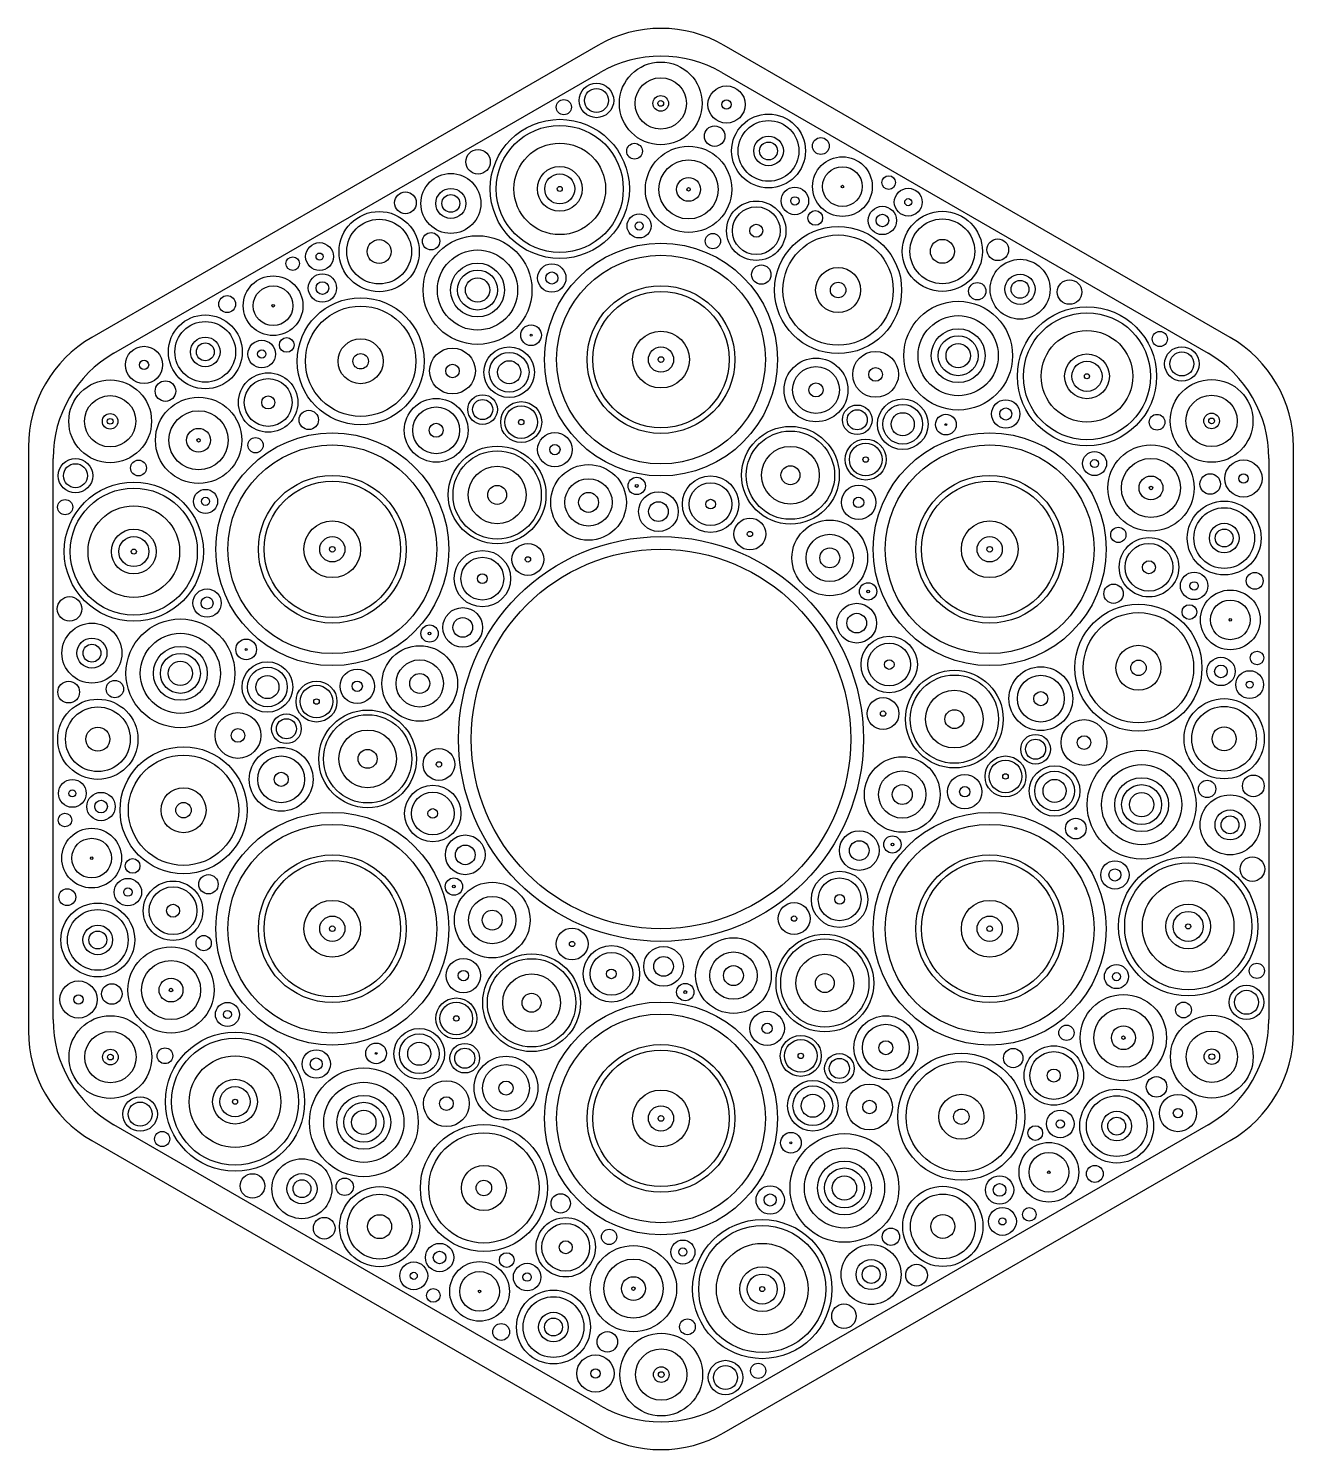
# Model space of a CAD drawing. Header units: millimetres. Extents: x -250 to 625, y -316 to 755.
# Drawn here: x 100 to 200, y -316.2 to -203.8 of the extents above; entities that cross this region are included whole.
import ezdxf

# ---------------------------------------------------------------- set-up
doc = ezdxf.new("R2010")
doc.units = ezdxf.units.MM
doc.layers.get('0').update_dxf_attribs({"lineweight": 25, "true_color": 0xffffff})
doc.layers.add('cut', color=1, linetype='Continuous', lineweight=25, true_color=0xff0000)

msp = doc.modelspace()

# ---------------------------------------------------------------- linework, layer by layer
for p, q in [((145, -205.15), (105, -228.25)), ((195, -228.25), (155, -205.15)), ((100, -236.91), (100, -283.09)), ((200, -283.09), (200, -236.91)), ((105, -291.75), (145, -314.85)), ((155, -314.85), (195, -291.75))]:
    msp.add_line(p, q)
msp.add_circle((150, -260), 15)
for centre, start, end in [((150, -213.81), 60, 120), ((110, -236.91), 120, 180), ((190, -236.91), 360, 60), ((110, -283.09), 180, 240), ((190, -283.09), 300, 360), ((150, -306.19), 240, 300)]:
    msp.add_arc(centre, 10, start, end)
at = {"layer": 'cut'}
for p, q in [((106.75, -229.48), (145.19, -207.29)), ((154.81, -207.29), (193.25, -229.48)), ((101.95, -282.19), (101.95, -237.81)), ((198.05, -237.81), (198.05, -282.19)), ((145.19, -312.71), (106.75, -290.52)), ((193.25, -290.52), (154.81, -312.71))]:
    msp.add_line(p, q, dxfattribs=at)
for centre, radius in [((149.98, -209.74), 3.27), ((149.98, -209.74), 2.03), ((144.9, -209.51), 1.36), ((144.9, -209.51), 0.95), ((155.18, -209.83), 1.47), ((142.32, -210.04), 0.6), ((149.98, -209.74), 0.615), ((149.98, -209.74), 0.225), ((155.18, -209.83), 0.365), ((142, -216.5), 5.5), ((158.5, -213.5), 2.92), ((158.5, -213.5), 2.4), ((142, -216.5), 5.02), ((154.24, -212.33), 0.812), ((158.5, -213.5), 1.17), ((135.54, -214.36), 0.969), ((142, -216.5), 3.62), ((147.91, -213.52), 0.622), ((152.18, -216.54), 3.41), ((158.5, -213.5), 0.707), ((162.63, -213.11), 0.667), ((152.18, -216.54), 2.34), ((164.34, -216.32), 2.36), ((133.39, -217.65), 2.37), ((142, -216.5), 1.77), ((142, -216.5), 1.19), ((152.18, -216.54), 0.943), ((164.34, -216.32), 1.57), ((168, -216), 0.537), ((129.8, -217.6), 0.86), ((133.39, -217.65), 1.19), ((142, -216.5), 0.2), ((152.18, -216.54), 0.137), ((160.58, -217.45), 1.09), ((164.34, -216.32), 0.102), ((169.54, -217.55), 1.1), ((133.39, -217.65), 0.704), ((157.53, -219.81), 2.35), ((157.53, -219.81), 1.89), ((160.58, -217.45), 0.329), ((167.5, -219), 1.12), ((169.54, -217.55), 0.278), ((127.72, -221.46), 3.17), ((127.72, -221.46), 2.56), ((148.27, -219.43), 0.952), ((148.27, -219.43), 0.322), ((162.19, -218.8), 0.582), ((167.5, -219), 0.5), ((172.24, -221.44), 3.17), ((172.24, -221.44), 2.56), ((131.83, -220.64), 0.686), ((135.5, -224.5), 4.3), ((154.1, -220.63), 0.604), ((157.53, -219.81), 0.513), ((164, -224.5), 5.02), ((164, -224.5), 4.36), ((123.01, -221.85), 1.1), ((127.72, -221.46), 0.946), ((135.5, -224.5), 3.17), ((150, -230), 9.2), ((172.24, -221.44), 0.946), ((176.62, -221.31), 0.86), ((120.89, -222.41), 0.537), ((123.01, -221.85), 0.278), ((135.5, -224.5), 2.13), ((141.37, -223.55), 1.12), ((150, -230), 8.25), ((178.38, -224.44), 2.37), ((119.34, -225.74), 2.36), ((123.24, -224.34), 1.12), ((135.5, -224.5), 1.58), ((135.5, -224.5), 0.962), ((141.37, -223.55), 0.479), ((157.93, -223.28), 0.764), ((164, -224.5), 1.78), ((178.38, -224.44), 1.19), ((119.34, -225.74), 1.57), ((123.24, -224.34), 0.5), ((150, -230), 5.84), ((150, -230), 5.39), ((164, -224.5), 0.611), ((175, -224.59), 0.686), ((178.38, -224.44), 0.704), ((182.29, -224.66), 0.969), ((115.71, -225.61), 0.667), ((119.34, -225.74), 0.102), ((126.26, -230.13), 5.02), ((126.26, -230.13), 4.36), ((173.49, -229.69), 4.3), ((183.67, -231.32), 5.5), ((113.98, -229.39), 2.92), ((113.98, -229.39), 2.4), ((173.49, -229.69), 3.17), ((183.67, -231.32), 5.02), ((139.73, -228.07), 0.818), ((139.73, -228.07), 0.074), ((150, -230), 2.24), ((173.49, -229.69), 2.13), ((173.49, -229.69), 1.58), ((183.67, -231.32), 3.62), ((189.43, -228.37), 0.6), ((109.14, -230.42), 1.47), ((113.98, -229.39), 1.17), ((113.98, -229.39), 0.707), ((118.44, -229.56), 1.09), ((118.44, -229.56), 0.329), ((120.42, -228.84), 0.582), ((126.26, -230.13), 1.78), ((133.52, -230.9), 1.81), ((138, -231), 2), ((150, -230), 1), ((173.49, -229.69), 0.962), ((191.17, -230.34), 1.36), ((109.14, -230.42), 0.365), ((126.26, -230.13), 0.611), ((133.52, -230.9), 0.538), ((138, -231), 1.57), ((138, -231), 0.914), ((150, -230), 0.224), ((162.25, -232.4), 2.52), ((166.96, -231.17), 1.81), ((183.67, -231.32), 1.77), ((183.67, -231.32), 1.19), ((191.17, -230.34), 0.95), ((118.95, -233.39), 2.35), ((118.95, -233.39), 1.89), ((162.25, -232.4), 1.85), ((166.96, -231.17), 0.538), ((183.67, -231.32), 0.2), ((106.46, -234.88), 3.27), ((110.83, -232.49), 0.812), ((162.25, -232.4), 0.555), ((193.52, -234.85), 3.27), ((106.46, -234.88), 2.03), ((113.45, -236.38), 3.41), ((118.95, -233.39), 0.513), ((132.23, -235.59), 2.52), ((135.9, -233.95), 1.17), ((135.9, -233.95), 0.795), ((138.95, -234.94), 1.62), ((138.95, -234.94), 1.29), ((165.51, -234.76), 1.17), ((169.11, -235.11), 2), ((169.11, -235.11), 1.57), ((177.25, -234.3), 1.12), ((193.52, -234.85), 2.03), ((106.46, -234.88), 0.615), ((106.46, -234.88), 0.225), ((113.45, -236.38), 2.34), ((122.16, -234.77), 0.764), ((132.23, -235.59), 1.85), ((138.95, -234.94), 0.215), ((165.51, -234.76), 0.795), ((169.11, -235.11), 0.914), ((172.52, -235.14), 0.818), ((177.25, -234.3), 0.479), ((189.21, -234.95), 0.622), ((193.52, -234.85), 0.615), ((193.52, -234.85), 0.225), ((113.45, -236.38), 0.943), ((124.02, -245), 9.2), ((132.23, -235.59), 0.555), ((141.61, -237.12), 1.36), ((160.23, -239.14), 3.86), ((160.23, -239.14), 3.49), ((175.98, -245), 9.2), ((172.52, -235.14), 0.074), ((113.45, -236.38), 0.137), ((124.02, -245), 8.25), ((117.95, -236.77), 0.604), ((137.05, -240.7), 3.86), ((141.61, -237.12), 0.408), ((160.23, -239.14), 2.28), ((166.18, -237.9), 1.62), ((166.18, -237.9), 1.29), ((175.98, -245), 8.25), ((188.73, -240.15), 3.41), ((103.72, -239.18), 1.36), ((103.72, -239.18), 0.95), ((108.7, -238.57), 0.622), ((137.05, -240.7), 3.49), ((166.18, -237.9), 0.215), ((184.27, -238.22), 0.952), ((184.27, -238.22), 0.322), ((188.73, -240.15), 2.34), ((196.04, -239.4), 1.47), ((124.02, -245), 5.84), ((137.05, -240.7), 2.28), ((144.27, -241.29), 2.99), ((148.08, -239.99), 0.683), ((153.92, -241.43), 2.23), ((160.23, -239.14), 0.749), ((175.98, -245), 5.84), ((188.73, -240.15), 0.943), ((193.41, -239.84), 0.812), ((196.04, -239.4), 0.365), ((108.33, -245.18), 5.5), ((108.33, -245.18), 5.02), ((114, -241.21), 0.952), ((124.02, -245), 5.39), ((137.05, -240.7), 0.749), ((144.27, -241.29), 1.87), ((148.08, -239.99), 0.11), ((149.8, -242.02), 1.57), ((153.92, -241.43), 1.69), ((165.62, -241.29), 1.36), ((175.98, -245), 5.39), ((188.73, -240.15), 0.137), ((102.9, -241.67), 0.6), ((108.33, -245.18), 3.62), ((114, -241.21), 0.322), ((144.27, -241.29), 0.787), ((149.8, -242.02), 0.778), ((153.92, -241.43), 0.382), ((165.62, -241.29), 0.408), ((194.52, -244.11), 2.92), ((157.03, -243.79), 1.26), ((163.34, -245.68), 2.99), ((194.52, -244.11), 2.4), ((108.33, -245.18), 1.77), ((124.02, -245), 2.24), ((157.03, -243.79), 0.21), ((163.34, -245.68), 1.87), ((175.98, -245), 2.24), ((186.15, -243.86), 0.604), ((194.52, -244.11), 1.17), ((194.52, -244.11), 0.707), ((108.33, -245.18), 1.19), ((108.33, -245.18), 0.2), ((124.02, -245), 1), ((124.02, -245), 0.224), ((150, -260), 16), ((139.48, -245.8), 1.26), ((163.34, -245.68), 0.787), ((175.98, -245), 1), ((175.98, -245), 0.224), ((188.57, -246.42), 2.35), ((188.57, -246.42), 1.89), ((135.88, -247.32), 2.23), ((135.88, -247.32), 1.69), ((139.48, -245.8), 0.21), ((188.57, -246.42), 0.513), ((135.88, -247.32), 0.382), ((192.14, -247.89), 1.09), ((196.93, -247.49), 0.667), ((114.12, -249.25), 1.12), ((166.37, -248.33), 0.683), ((166.37, -248.33), 0.11), ((185.77, -248.51), 0.764), ((192.14, -247.89), 0.329), ((195, -250.58), 2.36), ((103.25, -249.71), 0.969), ((114.12, -249.25), 0.479), ((165.47, -250.84), 1.57), ((187.74, -254.37), 5.02), ((191.77, -249.96), 0.582), ((195, -250.58), 1.57), ((112.01, -254.81), 4.3), ((134.33, -251.18), 1.57), ((134.33, -251.18), 0.778), ((165.47, -250.84), 0.778), ((187.74, -254.37), 4.36), ((195, -250.58), 0.102), ((105.02, -253.21), 2.37), ((112.01, -254.81), 3.17), ((131.71, -251.66), 0.683), ((131.71, -251.66), 0.11), ((105.02, -253.21), 1.19), ((105.02, -253.21), 0.704), ((112.01, -254.81), 2.13), ((117.21, -252.92), 0.818), ((130.93, -255.61), 2.99), ((168.04, -254.11), 2.23), ((168.04, -254.11), 1.69), ((187.74, -254.37), 1.78), ((112.01, -254.81), 1.58), ((112.01, -254.81), 0.962), ((118.89, -255.89), 2), ((117.21, -252.92), 0.074), ((130.93, -255.61), 1.87), ((168.04, -254.11), 0.382), ((187.74, -254.37), 0.611), ((194.26, -254.66), 1.12), ((197.11, -253.59), 0.537), ((118.89, -255.89), 1.57), ((118.89, -255.89), 0.914), ((125.99, -255.83), 1.36), ((130.93, -255.61), 0.787), ((173.19, -258.43), 3.86), ((173.19, -258.43), 3.49), ((180.02, -256.81), 2.52), ((180.02, -256.81), 1.85), ((194.26, -254.66), 0.5), ((196.53, -255.7), 1.1), ((103.18, -256.29), 0.86), ((106.83, -256.05), 0.686), ((122.77, -257.04), 1.62), ((122.77, -257.04), 1.29), ((125.99, -255.83), 0.408), ((173.19, -258.43), 2.28), ((196.53, -255.7), 0.278), ((105.49, -260.02), 3.17), ((122.77, -257.04), 0.215), ((167.55, -257.99), 1.26), ((180.02, -256.81), 0.555), ((194.51, -259.98), 3.17), ((105.49, -260.02), 2.56), ((116.56, -259.72), 1.81), ((120.39, -259.19), 1.17), ((120.39, -259.19), 0.795), ((126.81, -261.57), 3.86), ((126.81, -261.57), 3.49), ((167.55, -257.99), 0.21), ((173.19, -258.43), 0.749), ((183.44, -260.28), 1.81), ((194.51, -259.98), 2.56), ((105.49, -260.02), 0.946), ((116.56, -259.72), 0.538), ((126.81, -261.57), 2.28), ((194.51, -259.98), 0.946), ((112.26, -265.63), 5.02), ((119.98, -263.19), 2.52), ((179.61, -260.81), 1.17), ((179.61, -260.81), 0.795), ((183.44, -260.28), 0.538), ((112.26, -265.63), 4.36), ((119.98, -263.19), 1.85), ((126.81, -261.57), 0.749), ((132.45, -262.01), 1.26), ((132.45, -262.01), 0.21), ((169.07, -264.39), 2.99), ((177.23, -262.96), 1.62), ((177.23, -262.96), 1.29), ((187.99, -265.19), 4.3), ((119.98, -263.19), 0.555), ((169.07, -264.39), 1.87), ((174.01, -264.17), 1.36), ((177.23, -262.96), 0.215), ((181.11, -264.11), 2), ((181.11, -264.11), 1.57), ((187.99, -265.19), 3.17), ((196.82, -263.71), 0.86), ((103.47, -264.3), 1.1), ((103.47, -264.3), 0.278), ((112.26, -265.63), 1.78), ((131.96, -265.89), 2.23), ((169.07, -264.39), 0.787), ((174.01, -264.17), 0.408), ((181.11, -264.11), 0.914), ((187.99, -265.19), 2.13), ((187.99, -265.19), 1.58), ((193.17, -263.95), 0.686), ((105.74, -265.34), 1.12), ((105.74, -265.34), 0.5), ((112.26, -265.63), 0.611), ((131.96, -265.89), 1.69), ((187.99, -265.19), 0.962), ((194.98, -266.79), 2.37), ((102.89, -266.41), 0.537), ((124.02, -275), 9.2), ((131.96, -265.89), 0.382), ((175.98, -275), 9.2), ((182.79, -267.08), 0.818), ((194.98, -266.79), 1.19), ((194.98, -266.79), 0.704), ((105, -269.42), 2.36), ((124.02, -275), 8.25), ((165.67, -268.82), 1.57), ((175.98, -275), 8.25), ((182.79, -267.08), 0.074), ((105, -269.42), 1.57), ((134.53, -269.16), 1.57), ((134.53, -269.16), 0.778), ((165.67, -268.82), 0.778), ((168.29, -268.34), 0.683), ((168.29, -268.34), 0.11), ((105, -269.42), 0.102), ((108.23, -270.04), 0.582), ((124.02, -275), 5.84), ((124.02, -275), 5.39), ((175.98, -275), 5.84), ((175.98, -275), 5.39), ((185.88, -270.75), 1.12), ((191.67, -274.82), 5.5), ((196.75, -270.29), 0.969), ((114.23, -271.49), 0.764), ((164.12, -272.68), 2.23), ((185.88, -270.75), 0.479), ((191.67, -274.82), 5.02), ((103.07, -272.51), 0.667), ((107.86, -272.11), 1.09), ((107.86, -272.11), 0.329), ((111.43, -273.58), 2.35), ((111.43, -273.58), 1.89), ((133.63, -271.67), 0.683), ((133.63, -271.67), 0.11), ((136.66, -274.32), 2.99), ((164.12, -272.68), 1.69), ((191.67, -274.82), 3.62), ((105.48, -275.89), 2.92), ((111.43, -273.58), 0.513), ((124.02, -275), 2.24), ((136.66, -274.32), 1.87), ((160.52, -274.2), 1.26), ((164.12, -272.68), 0.382), ((175.98, -275), 2.24), ((191.67, -274.82), 1.77), ((105.48, -275.89), 2.4), ((124.02, -275), 1), ((136.66, -274.32), 0.787), ((160.52, -274.2), 0.21), ((175.98, -275), 1), ((191.67, -274.82), 1.19), ((105.48, -275.89), 1.17), ((105.48, -275.89), 0.707), ((124.02, -275), 0.224), ((142.97, -276.21), 1.26), ((175.98, -275), 0.224), ((191.67, -274.82), 0.2), ((111.27, -279.85), 3.41), ((113.85, -276.14), 0.604), ((142.97, -276.21), 0.21), ((146.08, -278.57), 2.23), ((150.2, -277.98), 1.57), ((155.73, -278.71), 2.99), ((162.95, -279.3), 3.86), ((162.95, -279.3), 3.49), ((111.27, -279.85), 2.34), ((134.38, -278.71), 1.36), ((139.77, -280.86), 3.86), ((139.77, -280.86), 3.49), ((146.08, -278.57), 1.69), ((150.2, -277.98), 0.778), ((155.73, -278.71), 1.87), ((162.95, -279.3), 2.28), ((134.38, -278.71), 0.408), ((139.77, -280.86), 2.28), ((146.08, -278.57), 0.382), ((155.73, -278.71), 0.787), ((162.95, -279.3), 0.749), ((186, -278.79), 0.952), ((186, -278.79), 0.322), ((197.1, -278.33), 0.6), ((103.96, -280.6), 1.47), ((106.59, -280.16), 0.812), ((111.27, -279.85), 0.943), ((111.27, -279.85), 0.137), ((151.92, -280.01), 0.683), ((196.28, -280.82), 1.36), ((103.96, -280.6), 0.365), ((115.73, -281.78), 0.952), ((133.82, -282.1), 1.62), ((133.82, -282.1), 1.29), ((139.77, -280.86), 0.749), ((150, -290), 9.2), ((151.92, -280.01), 0.11), ((186.55, -283.62), 3.41), ((191.3, -281.43), 0.622), ((196.28, -280.82), 0.95), ((106.48, -285.15), 3.27), ((115.73, -281.78), 0.322), ((133.82, -282.1), 0.215), ((150, -290), 8.25), ((158.39, -282.88), 1.36), ((167.77, -284.41), 2.52), ((186.55, -283.62), 2.34), ((193.54, -285.12), 3.27), ((106.48, -285.15), 2.03), ((116.33, -288.68), 5.5), ((130.89, -284.89), 2), ((158.39, -282.88), 0.408), ((167.77, -284.41), 1.85), ((182.05, -283.23), 0.604), ((186.55, -283.62), 0.943), ((193.54, -285.12), 2.03), ((116.33, -288.68), 5.02), ((127.48, -284.86), 0.818), ((130.89, -284.89), 1.57), ((130.89, -284.89), 0.914), ((134.49, -285.24), 1.17), ((150, -290), 5.84), ((161.05, -285.06), 1.62), ((161.05, -285.06), 1.29), ((167.77, -284.41), 0.555), ((181.05, -286.61), 2.35), ((186.55, -283.62), 0.137), ((106.48, -285.15), 0.615), ((106.48, -285.15), 0.225), ((110.79, -285.05), 0.622), ((116.33, -288.68), 3.62), ((122.75, -285.7), 1.12), ((122.75, -285.7), 0.479), ((127.48, -284.86), 0.074), ((134.49, -285.24), 0.795), ((137.75, -287.6), 2.52), ((150, -290), 5.39), ((161.05, -285.06), 0.215), ((164.1, -286.05), 1.17), ((164.1, -286.05), 0.795), ((173.74, -289.87), 5.02), ((177.84, -285.23), 0.764), ((181.05, -286.61), 1.89), ((193.54, -285.12), 0.615), ((193.54, -285.12), 0.225), ((126.51, -290.31), 4.3), ((137.75, -287.6), 1.85), ((173.74, -289.87), 4.36), ((181.05, -286.61), 0.513), ((116.33, -288.68), 1.77), ((116.33, -288.68), 1.19), ((126.51, -290.31), 3.17), ((133.04, -288.83), 1.81), ((137.75, -287.6), 0.555), ((162, -289), 2), ((162, -289), 1.57), ((166.48, -289.1), 1.81), ((189.17, -287.51), 0.812), ((108.83, -289.66), 1.36), ((108.83, -289.66), 0.95), ((116.33, -288.68), 0.2), ((126.51, -290.31), 2.13), ((126.51, -290.31), 1.58), ((133.04, -288.83), 0.538), ((150, -290), 2.24), ((162, -289), 0.914), ((166.48, -289.1), 0.538), ((173.74, -289.87), 1.78), ((186.02, -290.61), 2.92), ((186.02, -290.61), 2.4), ((190.86, -289.58), 1.47), ((126.51, -290.31), 0.962), ((150, -290), 1), ((150, -290), 0.224), ((173.74, -289.87), 0.611), ((181.56, -290.44), 1.09), ((186.02, -290.61), 1.17), ((186.02, -290.61), 0.707), ((190.86, -289.58), 0.365), ((110.57, -291.63), 0.6), ((136, -295.5), 5.02), ((179.58, -291.16), 0.582), ((181.56, -290.44), 0.329), ((136, -295.5), 4.36), ((160.27, -291.93), 0.818), ((160.27, -291.93), 0.074), ((164.5, -295.5), 4.3), ((180.66, -294.26), 2.36), ((121.62, -295.56), 2.37), ((164.5, -295.5), 3.17), ((180.66, -294.26), 1.57), ((117.71, -295.34), 0.969), ((121.62, -295.56), 1.19), ((136, -295.5), 1.78), ((164.5, -295.5), 2.13), ((164.5, -295.5), 1.58), ((180.66, -294.26), 0.102), ((184.29, -294.39), 0.667), ((121.62, -295.56), 0.704), ((125, -295.41), 0.686), ((127.76, -298.56), 3.17), ((136, -295.5), 0.611), ((158.63, -296.45), 1.12), ((164.5, -295.5), 0.962), ((172.28, -298.54), 3.17), ((176.76, -295.66), 1.12), ((176.76, -295.66), 0.5), ((127.76, -298.56), 2.56), ((142.07, -296.72), 0.764), ((158.63, -296.45), 0.479), ((172.28, -298.54), 2.56), ((127.76, -298.56), 0.946), ((172.28, -298.54), 0.946), ((176.99, -298.15), 1.1), ((179.11, -297.59), 0.537), ((123.38, -298.69), 0.86), ((142.47, -300.19), 2.35), ((142.47, -300.19), 1.89), ((145.9, -299.37), 0.604), ((158, -303.5), 5.5), ((158, -303.5), 5.02), ((168.17, -299.36), 0.686), ((176.99, -298.15), 0.278), ((132.5, -301), 1.12), ((142.47, -300.19), 0.513), ((151.73, -300.57), 0.952), ((158, -303.5), 3.62), ((166.61, -302.35), 2.37), ((132.5, -301), 0.5), ((137.81, -301.2), 0.582), ((147.82, -303.46), 3.41), ((147.82, -303.46), 2.34), ((151.73, -300.57), 0.322), ((166.61, -302.35), 1.19), ((130.46, -302.45), 1.1), ((130.46, -302.45), 0.278), ((135.66, -303.68), 2.36), ((135.66, -303.68), 1.57), ((139.42, -302.55), 1.09), ((139.42, -302.55), 0.329), ((158, -303.5), 1.77), ((166.61, -302.35), 0.704), ((170.2, -302.4), 0.86), ((147.82, -303.46), 0.943), ((147.82, -303.46), 0.137), ((158, -303.5), 1.19), ((158, -303.5), 0.2), ((132, -304), 0.537), ((135.66, -303.68), 0.102), ((141.5, -306.5), 2.92), ((141.5, -306.5), 2.4), ((141.5, -306.5), 1.17), ((164.46, -305.64), 0.969), ((137.37, -306.89), 0.667), ((141.5, -306.5), 0.707), ((152.09, -306.48), 0.622), ((145.76, -307.67), 0.812), ((150.02, -310.26), 3.27), ((144.82, -310.17), 1.47), ((150.02, -310.26), 2.03), ((144.82, -310.17), 0.365), ((150.02, -310.26), 0.615), ((150.02, -310.26), 0.225), ((155.1, -310.49), 1.36), ((155.1, -310.49), 0.95), ((157.68, -309.96), 0.6)]:
    msp.add_circle(centre, radius, dxfattribs=at)
for centre, start, end in [((150, -215.61), 60, 120), ((111.56, -237.81), 120, 180), ((188.44, -237.81), 360, 60), ((111.56, -282.19), 180, 240), ((188.44, -282.19), 300, 360), ((150, -304.39), 240, 300)]:
    msp.add_arc(centre, 9.61, start, end, dxfattribs=at)

doc.saveas('drawing.dxf')
